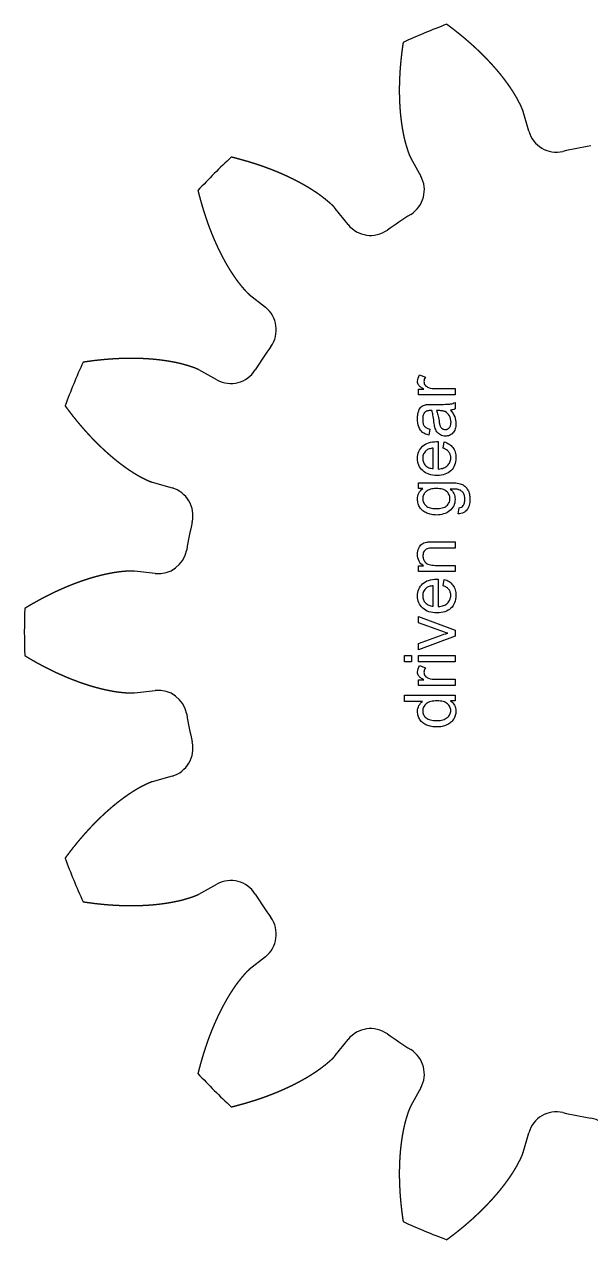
# Model space of a CAD drawing. Header units: millimetres. Extents: x 19 to 1140, y 19 to 1133.
# Drawn here: x 708.4 to 885.2, y 721.1 to 1100.7 of the extents above; entities that cross this region are included whole.
import ezdxf

# ---------------------------------------------------------------- set-up
doc = ezdxf.new("R2010")
doc.units = ezdxf.units.MM
doc.layers.add('cut', color=5, linetype='Continuous', true_color=0x0000ff)
doc.layers.add('line engraving', color=1, linetype='Continuous', true_color=0xff0000)

msp = doc.modelspace()

# ---------------------------------------------------------------- linework, layer by layer
at = {"layer": 'cut', "color": 5, "true_color": 0x0000ff}
for p, q in [((865.87, 1067.25), (864.09, 1073.42)), ((829.02, 1058.89), (832.13, 1053.27)), ((809.46, 1038.12), (805.45, 1043.15)), ((778.61, 1016.3), (783.63, 1012.3)), ((768.48, 989.62), (762.86, 992.73)), ((748.33, 957.66), (754.51, 955.88)), ((749.19, 929.14), (742.8, 929.86)), ((742.8, 891.9), (749.19, 892.62)), ((754.51, 865.87), (748.33, 864.09)), ((762.86, 829.02), (768.48, 832.13)), ((783.63, 809.46), (778.61, 805.45)), ((805.45, 778.61), (809.46, 783.63)), ((832.13, 768.48), (829.02, 762.86)), ((864.09, 748.33), (865.87, 754.51))]:
    msp.add_line(p, q, dxfattribs=at)
for centre, radius, start, end in [((910.88, 910.88), 202.5, 110.4168, 114.5832), ((874.52, 1069.74), 9, -163.9431, -77.109), ((910.88, 910.88), 202.5, 132.9168, 137.0832), ((910.88, 910.88), 153.97, 99.609, 102.891), ((824.25, 1048.92), 9, -57.891, 28.9431), ((910.88, 910.88), 153.97, 122.109, 125.391), ((816.49, 1043.73), 9, -141.4431, -54.609), ((778.02, 1005.26), 9, -35.391, 51.4431), ((910.88, 910.88), 153.97, 144.609, 147.891), ((910.88, 910.88), 202.5, 155.4168, 159.5832), ((772.84, 997.5), 9, -118.9431, -32.109), ((752.02, 947.23), 9, -12.891, 73.9431), ((910.88, 910.88), 153.97, 167.109, 170.391), ((750.2, 938.08), 9, -96.4431, -9.609), ((910.88, 910.88), 202.5, 177.9168, -177.9168), ((750.2, 883.67), 9, 9.609, 96.4431), ((910.88, 910.88), 153.97, -170.391, -167.109), ((752.02, 874.52), 9, -73.9431, 12.891), ((910.88, 910.88), 202.5, -159.5832, -155.4168), ((772.84, 824.25), 9, 32.109, 118.9431), ((910.88, 910.88), 153.97, -147.891, -144.609), ((778.02, 816.49), 9, -51.4431, 35.391), ((816.49, 778.02), 9, 54.609, 141.4431), ((910.88, 910.88), 153.97, -125.391, -122.109), ((824.25, 772.84), 9, -28.9431, 57.891), ((910.88, 910.88), 202.5, -137.0832, -132.9168), ((874.52, 752.02), 9, 77.109, 163.9431), ((910.88, 910.88), 153.97, -102.891, -99.609), ((883.67, 750.2), 9, -6.4431, 80.391), ((910.88, 910.88), 202.5, -114.5832, -110.4168)]:
    msp.add_arc(centre, radius, start, end, dxfattribs=at)
for points in [[(864.09, 1073.42), (864.07, 1073.52), (864.01, 1073.71), (863.91, 1073.99), (863.77, 1074.35), (863.58, 1074.81), (863.37, 1075.25), (863.15, 1075.7), (862.92, 1076.14), (862.69, 1076.58), (862.46, 1077.02), (862.22, 1077.46), (861.98, 1077.9), (861.73, 1078.33), (861.47, 1078.76), (861.21, 1079.19), (860.94, 1079.62), (860.66, 1080.04), (860.38, 1080.46), (860.1, 1080.88), (859.81, 1081.3), (859.52, 1081.72), (859.22, 1082.13), (858.92, 1082.55), (858.62, 1082.96), (858.31, 1083.37), (858, 1083.77), (857.68, 1084.18), (857.36, 1084.58), (857.04, 1084.99), (856.71, 1085.39), (856.38, 1085.78), (856.05, 1086.18), (855.71, 1086.58), (855.37, 1086.97), (855.02, 1087.36), (854.68, 1087.75), (854.33, 1088.14), (853.97, 1088.53), (853.61, 1088.91), (853.25, 1089.29), (852.89, 1089.68), (852.52, 1090.06), (852.15, 1090.43), (851.78, 1090.81), (851.4, 1091.18), (851.03, 1091.56), (850.64, 1091.93), (850.26, 1092.3), (849.87, 1092.67), (849.48, 1093.03), (849.09, 1093.4), (848.69, 1093.76), (848.29, 1094.12), (847.89, 1094.48), (847.49, 1094.84), (847.08, 1095.19), (846.67, 1095.55), (846.26, 1095.9), (845.85, 1096.25), (845.43, 1096.6), (845.01, 1096.95), (844.59, 1097.29), (844.16, 1097.64), (843.74, 1097.98), (843.31, 1098.32), (842.88, 1098.66), (842.44, 1099), (842.01, 1099.33), (841.57, 1099.66), (841.13, 1100), (840.77, 1100.26), (840.5, 1100.46), (840.32, 1100.59), (840.23, 1100.66)], [(826.63, 1095.02), (826.62, 1094.91), (826.58, 1094.69), (826.53, 1094.36), (826.47, 1093.93), (826.39, 1093.38), (826.32, 1092.83), (826.25, 1092.29), (826.18, 1091.74), (826.11, 1091.2), (826.05, 1090.65), (825.99, 1090.11), (825.93, 1089.56), (825.88, 1089.02), (825.83, 1088.48), (825.78, 1087.94), (825.73, 1087.4), (825.69, 1086.86), (825.65, 1086.32), (825.62, 1085.78), (825.59, 1085.24), (825.56, 1084.7), (825.53, 1084.16), (825.51, 1083.63), (825.49, 1083.09), (825.47, 1082.56), (825.45, 1082.02), (825.44, 1081.49), (825.44, 1080.96), (825.43, 1080.43), (825.43, 1079.9), (825.43, 1079.37), (825.44, 1078.84), (825.45, 1078.31), (825.46, 1077.78), (825.48, 1077.26), (825.5, 1076.73), (825.52, 1076.21), (825.55, 1075.69), (825.58, 1075.16), (825.61, 1074.64), (825.65, 1074.12), (825.69, 1073.61), (825.73, 1073.09), (825.78, 1072.57), (825.83, 1072.06), (825.89, 1071.55), (825.95, 1071.03), (826.01, 1070.52), (826.08, 1070.01), (826.15, 1069.51), (826.22, 1069), (826.3, 1068.5), (826.39, 1067.99), (826.48, 1067.49), (826.57, 1066.99), (826.67, 1066.5), (826.77, 1066), (826.87, 1065.51), (826.98, 1065.02), (827.1, 1064.53), (827.22, 1064.04), (827.35, 1063.55), (827.49, 1063.07), (827.63, 1062.6), (827.78, 1062.12), (827.93, 1061.65), (828.08, 1061.17), (828.24, 1060.7), (828.41, 1060.24), (828.59, 1059.78), (828.75, 1059.42), (828.88, 1059.15), (828.97, 1058.98), (829.02, 1058.89)], [(805.45, 1043.15), (805.39, 1043.22), (805.26, 1043.38), (805.07, 1043.6), (804.8, 1043.88), (804.44, 1044.23), (804.08, 1044.56), (803.7, 1044.89), (803.33, 1045.21), (802.95, 1045.53), (802.56, 1045.85), (802.18, 1046.16), (801.78, 1046.47), (801.39, 1046.78), (800.98, 1047.08), (800.58, 1047.37), (800.16, 1047.66), (799.75, 1047.95), (799.33, 1048.23), (798.9, 1048.51), (798.48, 1048.79), (798.05, 1049.06), (797.62, 1049.33), (797.18, 1049.6), (796.75, 1049.86), (796.3, 1050.12), (795.86, 1050.38), (795.41, 1050.63), (794.96, 1050.88), (794.51, 1051.13), (794.05, 1051.37), (793.6, 1051.62), (793.13, 1051.86), (792.67, 1052.09), (792.21, 1052.32), (791.74, 1052.55), (791.27, 1052.78), (790.79, 1053.01), (790.32, 1053.23), (789.84, 1053.45), (789.36, 1053.66), (788.88, 1053.87), (788.4, 1054.09), (787.91, 1054.29), (787.42, 1054.5), (786.93, 1054.7), (786.44, 1054.9), (785.94, 1055.1), (785.45, 1055.29), (784.95, 1055.48), (784.45, 1055.67), (783.94, 1055.86), (783.44, 1056.04), (782.93, 1056.22), (782.43, 1056.4), (781.92, 1056.58), (781.4, 1056.75), (780.89, 1056.92), (780.37, 1057.09), (779.86, 1057.25), (779.34, 1057.42), (778.82, 1057.58), (778.3, 1057.74), (777.77, 1057.89), (777.25, 1058.04), (776.72, 1058.19), (776.19, 1058.34), (775.66, 1058.49), (775.13, 1058.63), (774.6, 1058.77), (774.06, 1058.91), (773.63, 1059.02), (773.31, 1059.1), (773.09, 1059.15), (772.99, 1059.18)], [(762.58, 1048.77), (762.6, 1048.66), (762.66, 1048.44), (762.74, 1048.12), (762.84, 1047.69), (762.98, 1047.16), (763.12, 1046.62), (763.27, 1046.09), (763.41, 1045.56), (763.56, 1045.03), (763.71, 1044.51), (763.86, 1043.98), (764.02, 1043.46), (764.17, 1042.93), (764.34, 1042.41), (764.5, 1041.89), (764.66, 1041.38), (764.83, 1040.86), (765, 1040.35), (765.18, 1039.84), (765.35, 1039.33), (765.53, 1038.82), (765.71, 1038.31), (765.89, 1037.81), (766.08, 1037.31), (766.27, 1036.8), (766.46, 1036.31), (766.66, 1035.81), (766.85, 1035.32), (767.05, 1034.82), (767.25, 1034.33), (767.46, 1033.84), (767.67, 1033.36), (767.88, 1032.87), (768.09, 1032.39), (768.31, 1031.91), (768.53, 1031.43), (768.75, 1030.96), (768.97, 1030.49), (769.2, 1030.01), (769.43, 1029.55), (769.66, 1029.08), (769.9, 1028.62), (770.14, 1028.16), (770.38, 1027.7), (770.62, 1027.24), (770.87, 1026.79), (771.12, 1026.34), (771.37, 1025.89), (771.63, 1025.45), (771.89, 1025.01), (772.15, 1024.57), (772.42, 1024.13), (772.69, 1023.7), (772.97, 1023.27), (773.24, 1022.85), (773.52, 1022.43), (773.81, 1022.01), (774.09, 1021.59), (774.38, 1021.18), (774.68, 1020.77), (774.98, 1020.37), (775.28, 1019.97), (775.59, 1019.58), (775.9, 1019.19), (776.22, 1018.81), (776.54, 1018.43), (776.87, 1018.05), (777.19, 1017.67), (777.52, 1017.31), (777.87, 1016.95), (778.15, 1016.68), (778.38, 1016.49), (778.53, 1016.36), (778.61, 1016.3)], [(762.86, 992.73), (762.77, 992.78), (762.6, 992.87), (762.33, 993), (761.97, 993.17), (761.51, 993.35), (761.05, 993.51), (760.58, 993.67), (760.11, 993.83), (759.63, 993.98), (759.16, 994.12), (758.68, 994.27), (758.2, 994.4), (757.71, 994.53), (757.23, 994.65), (756.74, 994.77), (756.25, 994.88), (755.75, 994.99), (755.26, 995.09), (754.76, 995.18), (754.26, 995.28), (753.76, 995.37), (753.26, 995.45), (752.75, 995.53), (752.25, 995.61), (751.74, 995.68), (751.23, 995.74), (750.72, 995.81), (750.21, 995.87), (749.69, 995.92), (749.18, 995.97), (748.66, 996.02), (748.15, 996.07), (747.63, 996.11), (747.11, 996.14), (746.59, 996.18), (746.07, 996.21), (745.54, 996.23), (745.02, 996.26), (744.5, 996.28), (743.97, 996.29), (743.44, 996.3), (742.91, 996.31), (742.39, 996.32), (741.86, 996.32), (741.33, 996.32), (740.79, 996.32), (740.26, 996.31), (739.73, 996.3), (739.19, 996.28), (738.66, 996.27), (738.12, 996.25), (737.59, 996.22), (737.05, 996.2), (736.51, 996.17), (735.97, 996.13), (735.44, 996.1), (734.9, 996.06), (734.36, 996.02), (733.81, 995.97), (733.27, 995.93), (732.73, 995.87), (732.19, 995.82), (731.64, 995.76), (731.1, 995.7), (730.56, 995.64), (730.01, 995.58), (729.47, 995.51), (728.92, 995.43), (728.37, 995.36), (727.83, 995.28), (727.39, 995.22), (727.06, 995.17), (726.84, 995.14), (726.73, 995.12)], [(721.1, 981.52), (721.16, 981.43), (721.29, 981.25), (721.49, 980.98), (721.76, 980.63), (722.09, 980.19), (722.42, 979.75), (722.76, 979.31), (723.09, 978.88), (723.43, 978.44), (723.77, 978.01), (724.12, 977.59), (724.46, 977.16), (724.81, 976.74), (725.15, 976.32), (725.5, 975.9), (725.85, 975.49), (726.21, 975.08), (726.56, 974.67), (726.92, 974.26), (727.27, 973.86), (727.63, 973.46), (727.99, 973.06), (728.36, 972.66), (728.72, 972.27), (729.09, 971.88), (729.45, 971.49), (729.82, 971.11), (730.2, 970.73), (730.57, 970.35), (730.94, 969.97), (731.32, 969.6), (731.7, 969.23), (732.08, 968.86), (732.46, 968.5), (732.84, 968.14), (733.23, 967.78), (733.61, 967.43), (734, 967.08), (734.39, 966.73), (734.78, 966.38), (735.18, 966.04), (735.57, 965.7), (735.97, 965.37), (736.37, 965.04), (736.77, 964.71), (737.17, 964.39), (737.57, 964.07), (737.98, 963.75), (738.39, 963.44), (738.79, 963.13), (739.21, 962.83), (739.62, 962.53), (740.03, 962.23), (740.45, 961.94), (740.87, 961.65), (741.29, 961.37), (741.71, 961.09), (742.14, 960.82), (742.56, 960.55), (742.99, 960.28), (743.42, 960.02), (743.85, 959.77), (744.29, 959.53), (744.73, 959.29), (745.17, 959.06), (745.61, 958.83), (746.05, 958.61), (746.5, 958.39), (746.95, 958.17), (747.4, 957.98), (747.77, 957.84), (748.05, 957.74), (748.24, 957.69), (748.33, 957.66)], [(742.8, 929.86), (742.7, 929.87), (742.51, 929.89), (742.21, 929.91), (741.82, 929.92), (741.32, 929.91), (740.83, 929.89), (740.33, 929.85), (739.84, 929.82), (739.34, 929.77), (738.85, 929.73), (738.35, 929.68), (737.86, 929.62), (737.36, 929.55), (736.86, 929.48), (736.37, 929.4), (735.87, 929.31), (735.37, 929.22), (734.88, 929.12), (734.38, 929.02), (733.88, 928.92), (733.39, 928.81), (732.89, 928.69), (732.39, 928.57), (731.9, 928.45), (731.4, 928.32), (730.9, 928.19), (730.41, 928.05), (729.91, 927.91), (729.42, 927.77), (728.92, 927.62), (728.43, 927.46), (727.93, 927.31), (727.44, 927.15), (726.94, 926.98), (726.45, 926.81), (725.96, 926.64), (725.46, 926.47), (724.97, 926.29), (724.48, 926.1), (723.99, 925.92), (723.5, 925.73), (723.01, 925.53), (722.51, 925.34), (722.02, 925.14), (721.53, 924.93), (721.04, 924.72), (720.56, 924.51), (720.07, 924.3), (719.58, 924.08), (719.09, 923.86), (718.6, 923.64), (718.12, 923.41), (717.63, 923.18), (717.15, 922.95), (716.66, 922.71), (716.18, 922.47), (715.69, 922.23), (715.21, 921.99), (714.73, 921.74), (714.25, 921.49), (713.76, 921.23), (713.28, 920.97), (712.8, 920.71), (712.32, 920.45), (711.84, 920.18), (711.37, 919.91), (710.89, 919.64), (710.41, 919.37), (709.93, 919.09), (709.46, 918.81), (709.08, 918.58), (708.79, 918.41), (708.6, 918.29), (708.51, 918.24)], [(708.51, 903.52), (708.6, 903.46), (708.79, 903.34), (709.08, 903.17), (709.46, 902.94), (709.93, 902.66), (710.41, 902.39), (710.89, 902.11), (711.37, 901.84), (711.84, 901.57), (712.32, 901.3), (712.8, 901.04), (713.28, 900.78), (713.76, 900.52), (714.25, 900.27), (714.73, 900.02), (715.21, 899.77), (715.69, 899.52), (716.18, 899.28), (716.66, 899.04), (717.15, 898.8), (717.63, 898.57), (718.12, 898.34), (718.6, 898.11), (719.09, 897.89), (719.58, 897.67), (720.07, 897.45), (720.56, 897.24), (721.04, 897.03), (721.53, 896.82), (722.02, 896.62), (722.51, 896.42), (723.01, 896.22), (723.5, 896.03), (723.99, 895.84), (724.48, 895.65), (724.97, 895.47), (725.46, 895.29), (725.96, 895.11), (726.45, 894.94), (726.94, 894.77), (727.44, 894.61), (727.93, 894.44), (728.43, 894.29), (728.92, 894.13), (729.42, 893.99), (729.91, 893.84), (730.41, 893.7), (730.9, 893.56), (731.4, 893.43), (731.9, 893.3), (732.39, 893.18), (732.89, 893.06), (733.39, 892.94), (733.88, 892.83), (734.38, 892.73), (734.88, 892.63), (735.37, 892.53), (735.87, 892.44), (736.37, 892.35), (736.86, 892.27), (737.36, 892.2), (737.86, 892.13), (738.35, 892.08), (738.85, 892.03), (739.34, 891.98), (739.84, 891.94), (740.33, 891.9), (740.83, 891.86), (741.32, 891.84), (741.82, 891.83), (742.21, 891.84), (742.51, 891.86), (742.7, 891.88), (742.8, 891.9)], [(748.33, 864.09), (748.24, 864.07), (748.05, 864.01), (747.77, 863.91), (747.4, 863.77), (746.95, 863.58), (746.5, 863.37), (746.05, 863.15), (745.61, 862.92), (745.17, 862.69), (744.73, 862.46), (744.29, 862.22), (743.85, 861.98), (743.42, 861.73), (742.99, 861.47), (742.56, 861.21), (742.14, 860.94), (741.71, 860.66), (741.29, 860.38), (740.87, 860.1), (740.45, 859.81), (740.03, 859.52), (739.62, 859.22), (739.21, 858.92), (738.79, 858.62), (738.39, 858.31), (737.98, 858), (737.57, 857.68), (737.17, 857.36), (736.77, 857.04), (736.37, 856.71), (735.97, 856.38), (735.57, 856.05), (735.18, 855.71), (734.78, 855.37), (734.39, 855.02), (734, 854.68), (733.61, 854.33), (733.23, 853.97), (732.84, 853.61), (732.46, 853.25), (732.08, 852.89), (731.7, 852.52), (731.32, 852.15), (730.94, 851.78), (730.57, 851.4), (730.2, 851.03), (729.82, 850.64), (729.45, 850.26), (729.09, 849.87), (728.72, 849.48), (728.36, 849.09), (727.99, 848.69), (727.63, 848.29), (727.27, 847.89), (726.92, 847.49), (726.56, 847.08), (726.21, 846.67), (725.85, 846.26), (725.5, 845.85), (725.15, 845.43), (724.81, 845.01), (724.46, 844.59), (724.12, 844.16), (723.77, 843.74), (723.43, 843.31), (723.09, 842.88), (722.76, 842.44), (722.42, 842.01), (722.09, 841.57), (721.76, 841.13), (721.49, 840.77), (721.29, 840.5), (721.16, 840.32), (721.1, 840.23)], [(726.73, 826.63), (726.84, 826.62), (727.06, 826.58), (727.39, 826.53), (727.83, 826.47), (728.37, 826.39), (728.92, 826.32), (729.47, 826.25), (730.01, 826.18), (730.56, 826.11), (731.1, 826.05), (731.64, 825.99), (732.19, 825.93), (732.73, 825.88), (733.27, 825.83), (733.81, 825.78), (734.36, 825.73), (734.9, 825.69), (735.44, 825.65), (735.97, 825.62), (736.51, 825.59), (737.05, 825.56), (737.59, 825.53), (738.12, 825.51), (738.66, 825.49), (739.19, 825.47), (739.73, 825.45), (740.26, 825.44), (740.79, 825.44), (741.33, 825.43), (741.86, 825.43), (742.39, 825.43), (742.91, 825.44), (743.44, 825.45), (743.97, 825.46), (744.5, 825.48), (745.02, 825.5), (745.54, 825.52), (746.07, 825.55), (746.59, 825.58), (747.11, 825.61), (747.63, 825.65), (748.15, 825.69), (748.66, 825.73), (749.18, 825.78), (749.69, 825.83), (750.21, 825.89), (750.72, 825.95), (751.23, 826.01), (751.74, 826.08), (752.25, 826.15), (752.75, 826.22), (753.26, 826.3), (753.76, 826.39), (754.26, 826.48), (754.76, 826.57), (755.26, 826.67), (755.75, 826.77), (756.25, 826.87), (756.74, 826.98), (757.23, 827.1), (757.71, 827.22), (758.2, 827.35), (758.68, 827.49), (759.16, 827.63), (759.63, 827.78), (760.11, 827.93), (760.58, 828.08), (761.05, 828.24), (761.51, 828.41), (761.97, 828.59), (762.33, 828.75), (762.6, 828.88), (762.77, 828.97), (762.86, 829.02)], [(778.61, 805.45), (778.53, 805.39), (778.38, 805.26), (778.15, 805.07), (777.87, 804.8), (777.52, 804.44), (777.19, 804.08), (776.87, 803.7), (776.54, 803.33), (776.22, 802.95), (775.9, 802.56), (775.59, 802.18), (775.28, 801.78), (774.98, 801.39), (774.68, 800.98), (774.38, 800.58), (774.09, 800.16), (773.81, 799.75), (773.52, 799.33), (773.24, 798.9), (772.97, 798.48), (772.69, 798.05), (772.42, 797.62), (772.15, 797.18), (771.89, 796.75), (771.63, 796.3), (771.37, 795.86), (771.12, 795.41), (770.87, 794.96), (770.62, 794.51), (770.38, 794.05), (770.14, 793.6), (769.9, 793.13), (769.66, 792.67), (769.43, 792.21), (769.2, 791.74), (768.97, 791.27), (768.75, 790.79), (768.53, 790.32), (768.31, 789.84), (768.09, 789.36), (767.88, 788.88), (767.67, 788.4), (767.46, 787.91), (767.25, 787.42), (767.05, 786.93), (766.85, 786.44), (766.66, 785.94), (766.46, 785.45), (766.27, 784.95), (766.08, 784.45), (765.89, 783.94), (765.71, 783.44), (765.53, 782.93), (765.35, 782.43), (765.18, 781.92), (765, 781.4), (764.83, 780.89), (764.66, 780.37), (764.5, 779.86), (764.34, 779.34), (764.17, 778.82), (764.02, 778.3), (763.86, 777.77), (763.71, 777.25), (763.56, 776.72), (763.41, 776.19), (763.27, 775.66), (763.12, 775.13), (762.98, 774.6), (762.84, 774.06), (762.74, 773.63), (762.66, 773.31), (762.6, 773.09), (762.58, 772.99)], [(772.99, 762.58), (773.09, 762.6), (773.31, 762.66), (773.63, 762.74), (774.06, 762.84), (774.6, 762.98), (775.13, 763.12), (775.66, 763.27), (776.19, 763.41), (776.72, 763.56), (777.25, 763.71), (777.77, 763.86), (778.3, 764.02), (778.82, 764.17), (779.34, 764.34), (779.86, 764.5), (780.37, 764.66), (780.89, 764.83), (781.4, 765), (781.92, 765.18), (782.43, 765.35), (782.93, 765.53), (783.44, 765.71), (783.94, 765.89), (784.45, 766.08), (784.95, 766.27), (785.45, 766.46), (785.94, 766.66), (786.44, 766.85), (786.93, 767.05), (787.42, 767.25), (787.91, 767.46), (788.4, 767.67), (788.88, 767.88), (789.36, 768.09), (789.84, 768.31), (790.32, 768.53), (790.79, 768.75), (791.27, 768.97), (791.74, 769.2), (792.21, 769.43), (792.67, 769.66), (793.13, 769.9), (793.6, 770.14), (794.05, 770.38), (794.51, 770.62), (794.96, 770.87), (795.41, 771.12), (795.86, 771.37), (796.3, 771.63), (796.75, 771.89), (797.18, 772.15), (797.62, 772.42), (798.05, 772.69), (798.48, 772.97), (798.9, 773.24), (799.33, 773.52), (799.75, 773.81), (800.16, 774.09), (800.58, 774.38), (800.98, 774.68), (801.39, 774.98), (801.78, 775.28), (802.18, 775.59), (802.56, 775.9), (802.95, 776.22), (803.33, 776.54), (803.7, 776.87), (804.08, 777.19), (804.44, 777.52), (804.8, 777.87), (805.07, 778.15), (805.26, 778.38), (805.39, 778.53), (805.45, 778.61)], [(829.02, 762.86), (828.97, 762.77), (828.88, 762.6), (828.75, 762.33), (828.59, 761.97), (828.41, 761.51), (828.24, 761.05), (828.08, 760.58), (827.93, 760.11), (827.78, 759.63), (827.63, 759.16), (827.49, 758.68), (827.35, 758.2), (827.22, 757.71), (827.1, 757.23), (826.98, 756.74), (826.87, 756.25), (826.77, 755.75), (826.67, 755.26), (826.57, 754.76), (826.48, 754.26), (826.39, 753.76), (826.3, 753.26), (826.22, 752.75), (826.15, 752.25), (826.08, 751.74), (826.01, 751.23), (825.95, 750.72), (825.89, 750.21), (825.83, 749.69), (825.78, 749.18), (825.73, 748.66), (825.69, 748.15), (825.65, 747.63), (825.61, 747.11), (825.58, 746.59), (825.55, 746.07), (825.52, 745.54), (825.5, 745.02), (825.48, 744.5), (825.46, 743.97), (825.45, 743.44), (825.44, 742.91), (825.43, 742.39), (825.43, 741.86), (825.43, 741.33), (825.44, 740.79), (825.44, 740.26), (825.45, 739.73), (825.47, 739.19), (825.49, 738.66), (825.51, 738.12), (825.53, 737.59), (825.56, 737.05), (825.59, 736.51), (825.62, 735.97), (825.65, 735.44), (825.69, 734.9), (825.73, 734.36), (825.78, 733.81), (825.83, 733.27), (825.88, 732.73), (825.93, 732.19), (825.99, 731.64), (826.05, 731.1), (826.11, 730.56), (826.18, 730.01), (826.25, 729.47), (826.32, 728.92), (826.39, 728.37), (826.47, 727.83), (826.53, 727.39), (826.58, 727.06), (826.62, 726.84), (826.63, 726.73)], [(840.23, 721.1), (840.32, 721.16), (840.5, 721.29), (840.77, 721.49), (841.13, 721.76), (841.57, 722.09), (842.01, 722.42), (842.44, 722.76), (842.88, 723.09), (843.31, 723.43), (843.74, 723.77), (844.16, 724.12), (844.59, 724.46), (845.01, 724.81), (845.43, 725.15), (845.85, 725.5), (846.26, 725.85), (846.67, 726.21), (847.08, 726.56), (847.49, 726.92), (847.89, 727.27), (848.29, 727.63), (848.69, 727.99), (849.09, 728.36), (849.48, 728.72), (849.87, 729.09), (850.26, 729.45), (850.64, 729.82), (851.03, 730.2), (851.4, 730.57), (851.78, 730.94), (852.15, 731.32), (852.52, 731.7), (852.89, 732.08), (853.25, 732.46), (853.61, 732.84), (853.97, 733.23), (854.33, 733.61), (854.68, 734), (855.02, 734.39), (855.37, 734.78), (855.71, 735.18), (856.05, 735.57), (856.38, 735.97), (856.71, 736.37), (857.04, 736.77), (857.36, 737.17), (857.68, 737.57), (858, 737.98), (858.31, 738.39), (858.62, 738.79), (858.92, 739.21), (859.22, 739.62), (859.52, 740.03), (859.81, 740.45), (860.1, 740.87), (860.38, 741.29), (860.66, 741.71), (860.94, 742.14), (861.21, 742.56), (861.47, 742.99), (861.73, 743.42), (861.98, 743.85), (862.22, 744.29), (862.46, 744.73), (862.69, 745.17), (862.92, 745.61), (863.15, 746.05), (863.37, 746.5), (863.58, 746.95), (863.77, 747.4), (863.91, 747.77), (864.01, 748.05), (864.07, 748.24), (864.09, 748.33)]]:
    msp.add_open_spline(points, degree=5, dxfattribs=at)
at = {"layer": 'line engraving', "color": 1, "true_color": 0xff0000}
for points in [[(842.84, 984.95), (831.39, 984.95), (831.39, 986.69), (833.13, 986.69), (832.84, 986.86), (832.57, 987.02), (832.33, 987.18), (832.12, 987.34), (831.93, 987.49), (831.77, 987.64), (831.63, 987.78), (831.52, 987.93), (831.35, 988.22), (831.23, 988.52), (831.16, 988.84), (831.13, 989.17), (831.17, 989.66), (831.29, 990.16), (831.49, 990.66), (831.76, 991.17), (833.56, 990.5), (833.38, 990.14), (833.24, 989.79), (833.17, 989.43), (833.14, 989.07), (833.16, 988.77), (833.23, 988.47), (833.35, 988.19), (833.52, 987.93), (833.73, 987.7), (833.98, 987.5), (834.26, 987.34), (834.58, 987.21), (835.11, 987.07), (835.67, 986.97), (836.24, 986.91), (836.85, 986.89), (842.84, 986.89), (842.84, 984.95)], [(841.43, 980.16), (841.85, 979.63), (842.21, 979.11), (842.5, 978.59), (842.72, 978.09), (842.88, 977.58), (843, 977.06), (843.07, 976.51), (843.1, 975.95), (843.08, 975.49), (843.04, 975.06), (842.97, 974.66), (842.87, 974.28), (842.74, 973.93), (842.58, 973.61), (842.39, 973.32), (842.17, 973.05), (841.94, 972.81), (841.68, 972.61), (841.41, 972.43), (841.13, 972.29), (840.82, 972.18), (840.5, 972.1), (840.17, 972.05), (839.82, 972.04), (839.41, 972.06), (839.02, 972.13), (838.64, 972.25), (838.28, 972.42), (837.95, 972.63), (837.66, 972.86), (837.4, 973.13), (837.17, 973.42), (836.97, 973.74), (836.8, 974.08), (836.65, 974.44), (836.53, 974.82), (836.46, 975.14), (836.39, 975.54), (836.31, 976), (836.24, 976.54), (836.17, 977.11), (836.1, 977.64), (836.02, 978.13), (835.94, 978.58), (835.85, 979), (835.76, 979.37), (835.67, 979.71), (835.57, 980), (835.39, 980.01), (835.25, 980.01), (835.14, 980.01), (835.07, 980.01), (834.78, 980), (834.52, 979.98), (834.28, 979.94), (834.06, 979.88), (833.86, 979.8), (833.68, 979.7), (833.53, 979.59), (833.4, 979.46), (833.24, 979.27), (833.11, 979.05), (833, 978.8), (832.9, 978.54), (832.83, 978.25), (832.78, 977.94), (832.75, 977.61), (832.74, 977.25), (832.75, 976.92), (832.77, 976.61), (832.81, 976.33), (832.86, 976.06), (832.93, 975.82), (833.01, 975.6), (833.11, 975.41), (833.22, 975.23), (833.35, 975.08), (833.51, 974.93), (833.68, 974.79), (833.88, 974.67), (834.11, 974.55), (834.35, 974.45), (834.62, 974.35), (834.92, 974.27), (834.66, 972.37), (834.08, 972.52), (833.56, 972.71), (833.1, 972.95), (832.69, 973.22), (832.34, 973.55), (832.03, 973.95), (831.76, 974.41), (831.54, 974.94), (831.36, 975.52), (831.24, 976.15), (831.16, 976.82), (831.13, 977.53), (831.14, 977.89), (831.16, 978.23), (831.18, 978.56), (831.22, 978.86), (831.27, 979.15), (831.33, 979.42), (831.4, 979.68), (831.48, 979.92), (831.66, 980.34), (831.87, 980.71), (832.1, 981.02), (832.35, 981.26), (832.63, 981.46), (832.94, 981.63), (833.29, 981.76), (833.67, 981.87), (833.8, 981.89), (833.96, 981.91), (834.15, 981.93), (834.36, 981.94), (834.6, 981.95), (834.86, 981.96), (835.15, 981.96), (835.46, 981.96), (838.04, 981.96), (838.69, 981.96), (839.27, 981.97), (839.79, 981.98), (840.25, 981.99), (840.65, 982.01), (840.98, 982.03), (841.25, 982.06), (841.46, 982.09), (841.82, 982.16), (842.17, 982.27), (842.5, 982.41), (842.84, 982.58), (842.84, 980.55), (842.52, 980.41), (842.18, 980.3), (841.82, 980.22), (841.43, 980.16)], [(837.09, 980), (837.2, 979.72), (837.3, 979.41), (837.4, 979.06), (837.49, 978.68), (837.58, 978.27), (837.67, 977.82), (837.75, 977.35), (837.83, 976.83), (837.87, 976.55), (837.92, 976.28), (837.96, 976.04), (838.01, 975.81), (838.06, 975.61), (838.11, 975.43), (838.16, 975.28), (838.21, 975.14), (838.33, 974.91), (838.48, 974.7), (838.65, 974.53), (838.84, 974.38), (839.06, 974.26), (839.28, 974.18), (839.52, 974.12), (839.77, 974.11), (839.96, 974.12), (840.14, 974.14), (840.31, 974.19), (840.48, 974.25), (840.63, 974.34), (840.78, 974.44), (840.93, 974.56), (841.06, 974.69), (841.18, 974.85), (841.29, 975.02), (841.37, 975.21), (841.45, 975.42), (841.5, 975.64), (841.54, 975.88), (841.57, 976.14), (841.58, 976.41), (841.55, 976.96), (841.45, 977.47), (841.3, 977.96), (841.09, 978.41), (840.82, 978.81), (840.51, 979.16), (840.15, 979.46), (839.74, 979.69), (839.57, 979.76), (839.38, 979.83), (839.16, 979.88), (838.93, 979.92), (838.68, 979.96), (838.41, 979.98), (838.12, 980), (837.8, 980), (837.09, 980)], [(839.15, 968.26), (839.4, 970.26), (839.83, 970.13), (840.23, 969.97), (840.61, 969.79), (840.96, 969.58), (841.29, 969.35), (841.59, 969.1), (841.87, 968.81), (842.13, 968.5), (842.35, 968.17), (842.55, 967.82), (842.72, 967.44), (842.85, 967.04), (842.96, 966.62), (843.04, 966.18), (843.08, 965.72), (843.1, 965.23), (843.07, 964.62), (843, 964.04), (842.88, 963.49), (842.71, 962.98), (842.49, 962.5), (842.23, 962.05), (841.91, 961.63), (841.55, 961.25), (841.14, 960.9), (840.7, 960.6), (840.21, 960.35), (839.69, 960.14), (839.13, 959.98), (838.53, 959.87), (837.89, 959.8), (837.21, 959.78), (836.51, 959.8), (835.85, 959.87), (835.23, 959.99), (834.65, 960.15), (834.11, 960.36), (833.61, 960.61), (833.15, 960.91), (832.73, 961.26), (832.36, 961.65), (832.03, 962.06), (831.76, 962.5), (831.53, 962.97), (831.36, 963.47), (831.23, 963.99), (831.16, 964.54), (831.13, 965.12), (831.16, 965.68), (831.23, 966.22), (831.35, 966.72), (831.53, 967.21), (831.75, 967.66), (832.01, 968.09), (832.33, 968.49), (832.7, 968.87), (833.11, 969.21), (833.56, 969.51), (834.05, 969.76), (834.58, 969.96), (835.15, 970.12), (835.76, 970.23), (836.41, 970.3), (837.09, 970.33), (837.19, 970.32), (837.31, 970.32), (837.45, 970.32), (837.61, 970.31), (837.61, 961.78), (838.07, 961.82), (838.5, 961.89), (838.9, 961.98), (839.28, 962.1), (839.62, 962.25), (839.94, 962.42), (840.23, 962.62), (840.5, 962.85), (840.73, 963.09), (840.94, 963.36), (841.11, 963.63), (841.25, 963.92), (841.36, 964.23), (841.44, 964.55), (841.49, 964.89), (841.5, 965.24), (841.49, 965.5), (841.47, 965.75), (841.42, 966), (841.36, 966.23), (841.28, 966.45), (841.19, 966.66), (841.07, 966.87), (840.94, 967.06), (840.79, 967.24), (840.62, 967.42), (840.43, 967.58), (840.21, 967.74), (839.98, 967.88), (839.72, 968.02), (839.45, 968.14), (839.15, 968.26)], [(836.02, 961.89), (836.02, 968.28), (835.67, 968.24), (835.34, 968.18), (835.03, 968.11), (834.75, 968.03), (834.49, 967.93), (834.26, 967.82), (834.04, 967.69), (833.85, 967.55), (833.59, 967.31), (833.36, 967.05), (833.17, 966.77), (833.01, 966.48), (832.89, 966.17), (832.8, 965.85), (832.75, 965.5), (832.73, 965.14), (832.74, 964.82), (832.79, 964.5), (832.86, 964.2), (832.95, 963.91), (833.08, 963.64), (833.23, 963.38), (833.41, 963.13), (833.62, 962.9), (833.86, 962.68), (834.11, 962.49), (834.38, 962.33), (834.67, 962.19), (834.98, 962.08), (835.31, 961.99), (835.65, 961.93), (836.02, 961.89)], [(843.79, 947.79), (844.07, 949.68), (844.47, 949.77), (844.82, 949.9), (845.11, 950.09), (845.34, 950.34), (845.46, 950.53), (845.57, 950.73), (845.67, 950.95), (845.74, 951.19), (845.8, 951.45), (845.84, 951.72), (845.87, 952), (845.88, 952.31), (845.87, 952.64), (845.84, 952.94), (845.8, 953.23), (845.74, 953.5), (845.67, 953.75), (845.57, 953.98), (845.46, 954.2), (845.34, 954.39), (845.2, 954.56), (845.04, 954.73), (844.87, 954.87), (844.69, 955), (844.5, 955.12), (844.29, 955.22), (844.06, 955.31), (843.83, 955.38), (843.66, 955.42), (843.45, 955.45), (843.2, 955.47), (842.91, 955.49), (842.58, 955.51), (842.21, 955.52), (841.79, 955.52), (841.34, 955.52), (841.69, 955.19), (841.99, 954.85), (842.25, 954.48), (842.46, 954.09), (842.63, 953.69), (842.74, 953.26), (842.81, 952.82), (842.84, 952.35), (842.81, 951.78), (842.73, 951.24), (842.6, 950.73), (842.41, 950.26), (842.17, 949.82), (841.88, 949.41), (841.53, 949.04), (841.13, 948.7), (840.7, 948.4), (840.24, 948.13), (839.76, 947.91), (839.26, 947.73), (838.74, 947.59), (838.2, 947.49), (837.64, 947.43), (837.05, 947.41), (836.65, 947.42), (836.25, 947.44), (835.86, 947.49), (835.48, 947.55), (835.1, 947.64), (834.74, 947.74), (834.38, 947.86), (834.03, 948), (833.69, 948.16), (833.38, 948.33), (833.08, 948.52), (832.8, 948.72), (832.54, 948.95), (832.31, 949.19), (832.09, 949.44), (831.89, 949.72), (831.71, 950), (831.56, 950.3), (831.43, 950.62), (831.32, 950.94), (831.24, 951.28), (831.18, 951.63), (831.15, 951.99), (831.13, 952.36), (831.16, 952.86), (831.24, 953.33), (831.37, 953.78), (831.54, 954.21), (831.77, 954.62), (832.06, 955), (832.39, 955.36), (832.77, 955.7), (831.39, 955.7), (831.39, 957.49), (841.29, 957.49), (841.93, 957.48), (842.52, 957.46), (843.07, 957.42), (843.57, 957.36), (844.02, 957.28), (844.42, 957.19), (844.77, 957.08), (845.07, 956.95), (845.34, 956.8), (845.6, 956.64), (845.84, 956.45), (846.07, 956.24), (846.28, 956.02), (846.48, 955.77), (846.67, 955.51), (846.83, 955.22), (846.99, 954.92), (847.12, 954.6), (847.23, 954.26), (847.32, 953.91), (847.39, 953.54), (847.44, 953.15), (847.47, 952.74), (847.48, 952.32), (847.47, 951.82), (847.42, 951.35), (847.35, 950.89), (847.25, 950.47), (847.12, 950.07), (846.96, 949.69), (846.78, 949.34), (846.56, 949.01), (846.32, 948.72), (846.04, 948.46), (845.74, 948.25), (845.41, 948.08), (845.04, 947.94), (844.65, 947.85), (844.23, 947.8), (843.79, 947.79)], [(836.91, 949.4), (837.45, 949.41), (837.96, 949.46), (838.43, 949.53), (838.86, 949.62), (839.25, 949.75), (839.6, 949.9), (839.92, 950.08), (840.2, 950.29), (840.44, 950.52), (840.65, 950.77), (840.83, 951.03), (840.97, 951.3), (841.09, 951.59), (841.17, 951.89), (841.22, 952.21), (841.23, 952.54), (841.22, 952.86), (841.17, 953.18), (841.09, 953.48), (840.97, 953.76), (840.83, 954.04), (840.65, 954.3), (840.44, 954.54), (840.2, 954.78), (839.93, 954.99), (839.61, 955.17), (839.27, 955.33), (838.88, 955.46), (838.46, 955.55), (838, 955.62), (837.51, 955.67), (836.98, 955.68), (836.47, 955.67), (835.99, 955.62), (835.54, 955.55), (835.13, 955.45), (834.75, 955.32), (834.41, 955.16), (834.09, 954.97), (833.81, 954.75), (833.56, 954.51), (833.34, 954.26), (833.16, 954), (833.01, 953.72), (832.89, 953.43), (832.81, 953.14), (832.76, 952.83), (832.74, 952.5), (832.76, 952.19), (832.81, 951.88), (832.89, 951.59), (833, 951.31), (833.15, 951.04), (833.33, 950.78), (833.54, 950.54), (833.79, 950.3), (834.07, 950.09), (834.38, 949.91), (834.72, 949.75), (835.1, 949.63), (835.5, 949.53), (835.94, 949.46), (836.41, 949.41), (836.91, 949.4)], [(842.84, 929.74), (831.39, 929.74), (831.39, 931.49), (833.02, 931.49), (832.58, 931.82), (832.2, 932.19), (831.87, 932.59), (831.61, 933.03), (831.4, 933.5), (831.25, 934.01), (831.16, 934.55), (831.13, 935.13), (831.16, 935.64), (831.23, 936.13), (831.34, 936.59), (831.51, 937.03), (831.71, 937.44), (831.94, 937.79), (832.19, 938.09), (832.48, 938.33), (832.8, 938.53), (833.14, 938.7), (833.51, 938.83), (833.92, 938.94), (834.06, 938.96), (834.23, 938.98), (834.43, 939), (834.66, 939.02), (834.9, 939.03), (835.18, 939.04), (835.48, 939.04), (835.8, 939.04), (842.84, 939.04), (842.84, 937.1), (835.88, 937.1), (835.32, 937.09), (834.84, 937.05), (834.43, 936.98), (834.1, 936.88), (833.82, 936.74), (833.58, 936.56), (833.36, 936.34), (833.17, 936.08), (833.01, 935.77), (832.9, 935.45), (832.84, 935.1), (832.82, 934.72), (832.83, 934.42), (832.87, 934.12), (832.93, 933.84), (833.01, 933.57), (833.12, 933.31), (833.26, 933.06), (833.42, 932.81), (833.6, 932.58), (833.82, 932.37), (834.08, 932.19), (834.39, 932.04), (834.74, 931.91), (835.14, 931.81), (835.58, 931.74), (836.06, 931.7), (836.59, 931.68), (842.84, 931.68), (842.84, 929.74)], [(839.15, 925.31), (839.4, 927.31), (839.83, 927.18), (840.23, 927.02), (840.61, 926.84), (840.96, 926.63), (841.29, 926.4), (841.59, 926.14), (841.87, 925.86), (842.13, 925.55), (842.35, 925.22), (842.55, 924.87), (842.72, 924.49), (842.85, 924.09), (842.96, 923.67), (843.04, 923.23), (843.08, 922.76), (843.1, 922.28), (843.07, 921.67), (843, 921.09), (842.88, 920.54), (842.71, 920.03), (842.49, 919.55), (842.23, 919.1), (841.91, 918.68), (841.55, 918.3), (841.14, 917.95), (840.7, 917.65), (840.21, 917.4), (839.69, 917.19), (839.13, 917.03), (838.53, 916.92), (837.89, 916.85), (837.21, 916.83), (836.51, 916.85), (835.85, 916.92), (835.23, 917.03), (834.65, 917.2), (834.11, 917.41), (833.61, 917.66), (833.15, 917.96), (832.73, 918.31), (832.36, 918.7), (832.03, 919.11), (831.76, 919.55), (831.53, 920.02), (831.36, 920.52), (831.23, 921.04), (831.16, 921.59), (831.13, 922.17), (831.16, 922.73), (831.23, 923.26), (831.35, 923.77), (831.53, 924.25), (831.75, 924.71), (832.01, 925.14), (832.33, 925.54), (832.7, 925.92), (833.11, 926.26), (833.56, 926.56), (834.05, 926.81), (834.58, 927.01), (835.15, 927.17), (835.76, 927.28), (836.41, 927.35), (837.09, 927.37), (837.19, 927.37), (837.31, 927.37), (837.45, 927.37), (837.61, 927.36), (837.61, 918.83), (838.07, 918.87), (838.5, 918.94), (838.9, 919.03), (839.28, 919.15), (839.62, 919.3), (839.94, 919.47), (840.23, 919.67), (840.5, 919.9), (840.73, 920.14), (840.94, 920.41), (841.11, 920.68), (841.25, 920.97), (841.36, 921.28), (841.44, 921.6), (841.49, 921.94), (841.5, 922.29), (841.49, 922.55), (841.47, 922.8), (841.42, 923.04), (841.36, 923.28), (841.28, 923.5), (841.19, 923.71), (841.07, 923.92), (840.94, 924.11), (840.79, 924.29), (840.62, 924.47), (840.43, 924.63), (840.21, 924.79), (839.98, 924.93), (839.72, 925.07), (839.45, 925.19), (839.15, 925.31)], [(836.02, 918.94), (836.02, 925.33), (835.67, 925.29), (835.34, 925.23), (835.03, 925.16), (834.75, 925.08), (834.49, 924.98), (834.26, 924.87), (834.04, 924.74), (833.85, 924.59), (833.59, 924.35), (833.36, 924.1), (833.17, 923.82), (833.01, 923.53), (832.89, 923.22), (832.8, 922.9), (832.75, 922.55), (832.73, 922.19), (832.74, 921.86), (832.79, 921.55), (832.86, 921.25), (832.95, 920.96), (833.08, 920.69), (833.23, 920.43), (833.41, 920.18), (833.62, 919.94), (833.86, 919.73), (834.11, 919.54), (834.38, 919.38), (834.67, 919.24), (834.98, 919.12), (835.31, 919.04), (835.65, 918.97), (836.02, 918.94)], [(842.84, 909.62), (831.39, 905.26), (831.39, 907.31), (838.25, 909.77), (838.81, 909.96), (839.38, 910.15), (839.96, 910.33), (840.55, 910.5), (840.08, 910.64), (839.56, 910.81), (838.99, 911), (838.38, 911.22), (831.39, 913.76), (831.39, 915.76), (842.84, 911.43), (842.84, 909.62)], [(829.27, 901.55), (827.04, 901.55), (827.04, 903.49), (829.27, 903.49), (829.27, 901.55)], [(842.84, 901.55), (831.39, 901.55), (831.39, 903.49), (842.84, 903.49), (842.84, 901.55)], [(842.84, 894.16), (831.39, 894.16), (831.39, 895.91), (833.13, 895.91), (832.84, 896.08), (832.57, 896.24), (832.33, 896.4), (832.12, 896.55), (831.93, 896.71), (831.77, 896.85), (831.63, 897), (831.52, 897.14), (831.35, 897.43), (831.23, 897.74), (831.16, 898.06), (831.13, 898.39), (831.17, 898.88), (831.29, 899.38), (831.49, 899.88), (831.76, 900.38), (833.56, 899.71), (833.38, 899.36), (833.24, 899), (833.17, 898.65), (833.14, 898.29), (833.16, 897.98), (833.23, 897.69), (833.35, 897.41), (833.52, 897.15), (833.73, 896.91), (833.98, 896.72), (834.26, 896.55), (834.58, 896.43), (835.11, 896.29), (835.67, 896.18), (836.24, 896.12), (836.85, 896.1), (842.84, 896.1), (842.84, 894.16)], [(842.84, 889.34), (841.39, 889.34), (841.79, 889.05), (842.14, 888.73), (842.43, 888.38), (842.67, 887.99), (842.86, 887.58), (842.99, 887.13), (843.07, 886.65), (843.1, 886.14), (843.08, 885.8), (843.05, 885.47), (842.99, 885.14), (842.91, 884.82), (842.8, 884.51), (842.67, 884.21), (842.52, 883.91), (842.34, 883.62), (842.14, 883.34), (841.93, 883.08), (841.69, 882.83), (841.44, 882.6), (841.16, 882.39), (840.87, 882.19), (840.56, 882.01), (840.23, 881.84), (839.89, 881.69), (839.53, 881.57), (839.16, 881.46), (838.78, 881.37), (838.39, 881.3), (837.98, 881.25), (837.56, 881.22), (837.13, 881.21), (836.7, 881.22), (836.29, 881.25), (835.89, 881.29), (835.49, 881.35), (835.11, 881.44), (834.73, 881.53), (834.37, 881.65), (834.02, 881.78), (833.68, 881.93), (833.36, 882.1), (833.06, 882.29), (832.78, 882.5), (832.53, 882.72), (832.29, 882.96), (832.07, 883.22), (831.88, 883.5), (831.7, 883.79), (831.55, 884.08), (831.43, 884.39), (831.32, 884.71), (831.24, 885.03), (831.18, 885.36), (831.15, 885.7), (831.13, 886.05), (831.16, 886.55), (831.24, 887.03), (831.38, 887.47), (831.57, 887.89), (831.81, 888.28), (832.07, 888.63), (832.37, 888.94), (832.71, 889.21), (827.04, 889.21), (827.04, 891.14), (842.84, 891.14), (842.84, 889.34)], [(837.13, 883.21), (837.66, 883.22), (838.16, 883.26), (838.62, 883.34), (839.05, 883.44), (839.44, 883.57), (839.8, 883.73), (840.12, 883.92), (840.41, 884.13), (840.67, 884.37), (840.89, 884.62), (841.08, 884.87), (841.23, 885.14), (841.35, 885.42), (841.43, 885.71), (841.48, 886.01), (841.5, 886.32), (841.48, 886.63), (841.44, 886.93), (841.35, 887.22), (841.24, 887.5), (841.09, 887.76), (840.92, 888.01), (840.7, 888.25), (840.46, 888.48), (840.18, 888.69), (839.87, 888.87), (839.53, 889.02), (839.15, 889.15), (838.73, 889.24), (838.29, 889.31), (837.8, 889.36), (837.29, 889.37), (836.72, 889.36), (836.19, 889.31), (835.7, 889.24), (835.25, 889.14), (834.84, 889.02), (834.47, 888.86), (834.13, 888.68), (833.84, 888.46), (833.58, 888.23), (833.36, 887.99), (833.17, 887.73), (833.02, 887.45), (832.9, 887.17), (832.81, 886.87), (832.76, 886.56), (832.74, 886.23), (832.76, 885.92), (832.81, 885.61), (832.89, 885.32), (833, 885.05), (833.15, 884.78), (833.33, 884.53), (833.55, 884.3), (833.8, 884.07), (834.08, 883.87), (834.4, 883.69), (834.76, 883.54), (835.16, 883.42), (835.59, 883.33), (836.07, 883.26), (836.58, 883.22), (837.13, 883.21)]]:
    msp.add_lwpolyline(points, dxfattribs=at)

doc.saveas('drawing.dxf')
